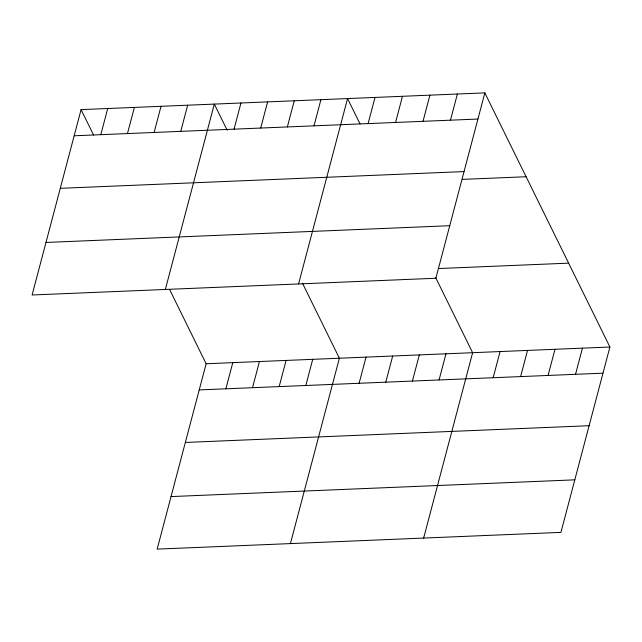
<?xml version="1.0" encoding="UTF-8"?>
<svg xmlns="http://www.w3.org/2000/svg" width="642" height="642" viewBox="0 0 642 642"><rect width="100%" height="100%" fill="white"/><g stroke="black" fill="none" stroke-linecap="round" stroke-linejoin="round"><path stroke-width="0.96" d="M81.077 109.621L32.1 294.991L435.862 278.251L484.838 92.881L81.077 109.621L93.547 134.956M100.81 134.676L107.728 108.514M127.461 133.568L134.371 107.415M154.112 132.469L161.022 106.307M180.755 131.361L187.673 105.2M165.339 289.462L214.316 104.1L227.212 130.302M234.049 129.154L240.967 102.993M260.7 128.047L267.61 101.885M169.6 289.494L206.138 363.749L157.162 549.119L560.923 532.379L609.9 347.009L484.838 92.881M287.351 126.939L294.261 100.786M225.88 388.803L232.789 362.642M313.994 125.84L320.912 99.679M252.523 387.704L259.44 361.542M298.578 283.941L347.555 98.571L360.026 123.906M279.174 386.596L286.083 360.435M368.099 123.593L375.016 97.432M305.825 385.489L312.734 359.327M395.552 122.453L402.47 96.3M290.409 543.597L339.385 358.228L302.406 283.098M423.014 121.322L429.923 95.16M359.119 383.282L366.028 357.121M450.467 120.182L457.377 94.021M385.77 382.175L392.679 356.013M412.413 381.075L419.322 354.914M439.064 379.968L445.973 353.806M423.648 538.068L472.624 352.699L435.653 277.577M493.168 377.729L500.078 351.567M520.622 376.589L527.531 350.428M548.075 375.45L554.985 349.288M575.529 374.31L582.446 348.149M74.167 135.783L477.921 119.043M60.284 188.323L464.038 171.583M462.368 179.383L526.103 176.743M45.983 242.451L449.737 225.711M438.213 268.557L568.627 263.148M206.138 363.749L609.9 347.009M199.229 389.911L602.99 373.171M185.345 442.45L589.107 425.71M171.045 496.579L574.807 479.839"/></g></svg>
